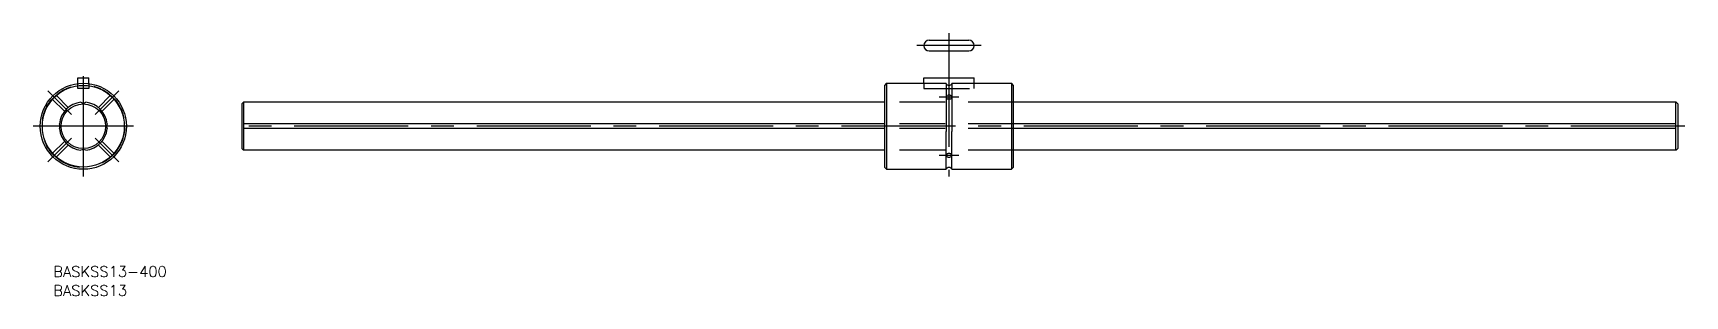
# Model space of a CAD drawing. Extents: x -14 to 446, y -47 to 26.
import ezdxf

# ---------------------------------------------------------------- set-up
doc = ezdxf.new("R2010")
doc.units = 0
doc.linetypes.add('CENTER', pattern=[50.8, 31.75, -6.35, 6.35, -6.35])
doc.linetypes.add('DASHED', pattern=[19.05, 12.7, -6.35])
doc.layers.get('0').update_dxf_attribs({"linetype": 'CONTINUOUS'})
doc.layers.add('CENTER', color=1, linetype='CENTER')
doc.styles.get("Standard").update_dxf_attribs({"font": 'txt.shx', "height": 3, "bigfont": 'bigfont.shx'})

# ---------------------------------------------------------------- blocks, each defined once
blk = doc.blocks.new('*U2')
at = {"color": 7, "linetype": 'CONTINUOUS'}
blk.add_text('BASKSS13-400', height=3, dxfattribs=at).set_placement((-8.38, -42))
blk = doc.blocks.new('*U3')
at = {"color": 7, "linetype": 'CONTINUOUS'}
blk.add_text('BASKSS13', height=3, dxfattribs=at).set_placement((-8.38, -47.29))

msp = doc.modelspace()

# ---------------------------------------------------------------- linework, layer by layer
at = {"color": 7, "linetype": 'CONTINUOUS'}
for p, q in [((235.63, 23.98), (246.63, 23.98)), ((235.63, 20.98), (246.63, 20.98)), ((-1.5, 13.5), (1.5, 13.5)), ((-1.5, 11.91), (-1.5, 13.5)), ((1.5, 11.9), (1.5, 13.5)), ((223.73, 12), (223.13, 11.4)), ((223.13, 11.4), (223.13, -11.4)), ((223.73, 12), (223.73, -12)), ((223.73, 12), (234.13, 12)), ((234.13, 11.9), (234.13, 13.5)), ((234.13, 13.5), (248.13, 13.5)), ((240.33, 11.9), (234.13, 11.9)), ((240.33, 11.9), (240.33, -1.5)), ((241.93, 11.9), (241.93, -1.5)), ((248.13, 11.9), (241.93, 11.9)), ((248.13, 11.9), (248.13, 13.5)), ((248.13, 12), (258.53, 12)), ((258.53, 12), (258.53, -12)), ((259.13, 11.4), (258.53, 12)), ((259.13, -11.4), (259.13, 11.4)), ((44.13, 6.2), (44.6, 6.67)), ((44.13, 6.2), (44.13, -6.2)), ((223.13, 6.67), (44.6, 6.67)), ((44.63, 6.67), (44.63, -6.67)), ((443.66, 6.67), (259.13, 6.67)), ((443.63, -6.67), (443.63, 6.67)), ((443.66, 6.67), (444.13, 6.2)), ((444.13, 6.2), (444.13, -6.2)), ((223.13, 0.66), (44.63, 0.66)), ((443.63, 0.66), (259.13, 0.66)), ((223.13, -0.66), (44.63, -0.66)), ((240.33, -12), (240.33, -1.5)), ((241.93, -12), (241.93, -1.5)), ((443.63, -0.66), (259.13, -0.66)), ((44.13, -6.2), (44.6, -6.67)), ((223.13, -6.67), (44.6, -6.67)), ((443.66, -6.67), (259.13, -6.67)), ((444.13, -6.2), (443.66, -6.67)), ((223.73, -12), (223.13, -11.4)), ((223.73, -12), (240.33, -12)), ((241.93, -12), (258.53, -12)), ((258.53, -12), (259.13, -11.4))]:
    msp.add_line(p, q, dxfattribs=at)
at = {"color": 3, "linetype": 'DASHED'}
for p, q in [((-1.5, 10.5), (-1.5, 11.91)), ((1.5, 10.5), (-1.5, 10.5)), ((1.5, 11.9), (1.5, 10.5)), ((234.13, 11.9), (234.13, 10.5)), ((234.13, 10.5), (248.13, 10.5)), ((248.13, 10.5), (248.13, 11.9)), ((-8.64, 7.58), (-5.27, 4.21)), ((-7.58, 8.64), (-4.21, 5.27)), ((7.58, 8.64), (4.21, 5.27)), ((8.64, 7.58), (5.27, 4.21)), ((259.13, 6.67), (223.13, 6.67)), ((259.13, 0.66), (223.13, 0.66)), ((-5.27, -4.21), (-8.64, -7.58)), ((5.27, -4.21), (8.64, -7.58)), ((259.13, -0.66), (223.13, -0.66)), ((-4.21, -5.27), (-7.58, -8.64)), ((4.21, -5.27), (7.58, -8.64)), ((259.13, -6.67), (223.13, -6.67))]:
    msp.add_line(p, q, dxfattribs=at)
at = {"color": 7, "linetype": 'CONTINUOUS'}
for radius in [12, 11.4, 6.2]:
    msp.add_circle((0, 0), radius, dxfattribs=at)
at = {"color": 3, "linetype": 'DASHED'}
msp.add_circle((0, 0), 11.5, dxfattribs=at)
at = {"color": 7, "linetype": 'CONTINUOUS'}
for centre, radius, start, end in [((235.63, 22.48), 1.5, 90, 270), ((246.63, 22.48), 1.5, 270, 90), ((241.13, 12.3), 0.894, 206.4641, 333.5359), ((0, 0), 6.7, 95.663, 174.337), ((0, 7.89), 1.39, 241.599, 298.401), ((0, 0), 6.7, 5.663, 84.337), ((240.87, 8.11), 0.49, 114.1221, 177.0855), ((240.96, 8.18), 0.583, 184.7321, 240.9328), ((241.13, 7.43), 1.21, 67.6837, 112.3163), ((241.13, 8.81), 1.23, 248.4478, 291.5522), ((241.3, 8.18), 0.583, 299.0672, 355.2679), ((241.39, 8.11), 0.49, 2.9145, 65.8779), ((-7.89, 0), 1.39, 331.599, 28.401), ((7.89, 0), 1.39, 151.599, 208.401), ((0, 0), 6.7, 185.663, 264.337), ((0, 0), 6.7, 275.663, 354.337), ((0, -7.89), 1.39, 61.599, 118.401), ((240.96, -8.18), 0.583, 119.0672, 175.2679), ((240.87, -8.11), 0.49, 182.9145, 245.8779), ((241.13, -7.43), 1.21, 247.6837, 292.3163), ((241.13, -8.81), 1.23, 68.4478, 111.5522), ((241.3, -8.18), 0.583, 4.7321, 60.9328), ((241.39, -8.11), 0.49, 294.1221, 357.0855), ((241.13, -12.39), 0.89, 25.9892, 154.0108)]:
    msp.add_arc(centre, radius, start, end, dxfattribs=at)
at = {"layer": 'CENTER', "color": 1, "linetype": 'CENTER'}
for p, q in [((241.13, 25.98), (241.13, -14)), ((250.13, 22.48), (232.13, 22.48)), ((0, 14), (0, -14)), ((-9.9, 9.9), (-3.32, 3.32)), ((9.9, 9.9), (3.32, 3.32)), ((243.88, 8.13), (238.38, 8.13)), ((14, 0), (-14, 0)), ((446.13, 0), (42.13, 0)), ((-3.32, -3.32), (-9.9, -9.9)), ((3.32, -3.32), (9.9, -9.9)), ((243.88, -8.13), (238.38, -8.13))]:
    msp.add_line(p, q, dxfattribs=at)

# ---------------------------------------------------------------- block references
at = {"color": 7, "linetype": 'CONTINUOUS'}
for name in ['*U2', '*U3']:
    msp.add_blockref(name, (0, 0), dxfattribs=at)

doc.saveas('drawing.dxf')
